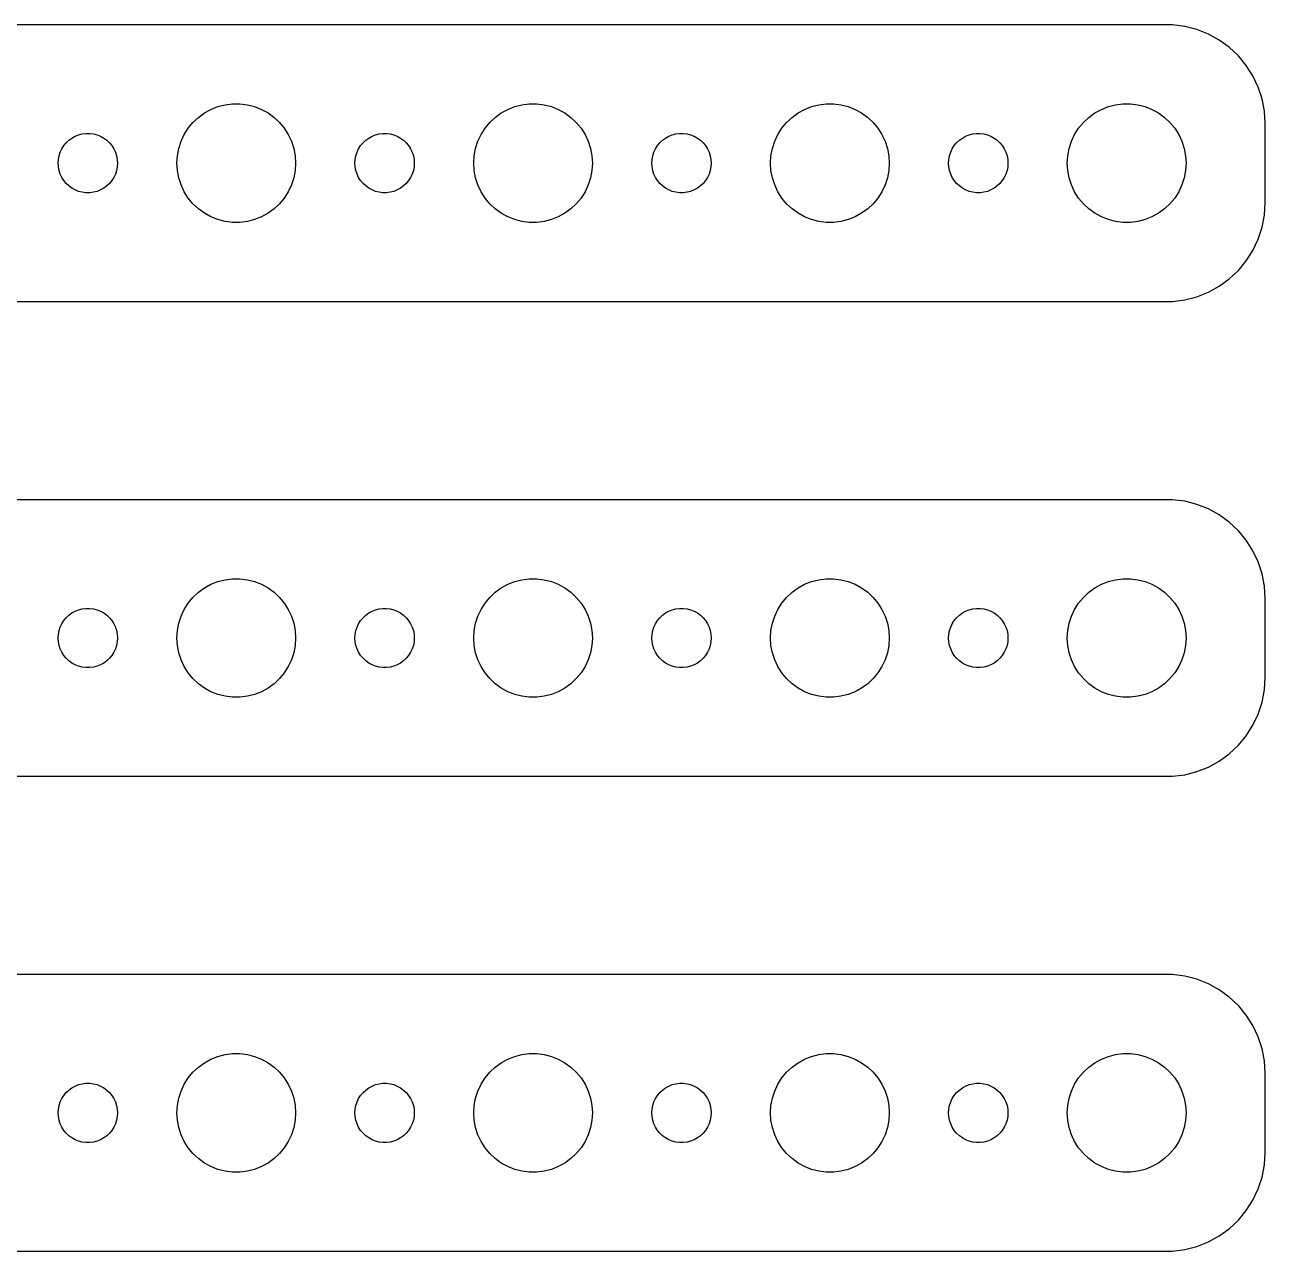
# Model space of a CAD drawing. Header units: metres. Extents: x -127 to 127, y 113 to 223.
# Drawn here: x 64.3 to 127, y 161 to 223 of the extents above; entities that cross this region are included whole.
import ezdxf

# ---------------------------------------------------------------- set-up
doc = ezdxf.new("R2010")
doc.units = ezdxf.units.M

msp = doc.modelspace()

# ---------------------------------------------------------------- linework, layer by layer
for p, q in [((122.314, 222.99), (-122.314, 222.99)), ((122.937, 222.911), (122.314, 222.99)), ((123.545, 222.755), (122.937, 222.911)), ((124.129, 222.524), (123.545, 222.755)), ((124.679, 222.222), (124.129, 222.524)), ((125.187, 221.853), (124.679, 222.222)), ((125.645, 221.423), (125.187, 221.853)), ((126.045, 220.939), (125.645, 221.423)), ((126.382, 220.409), (126.045, 220.939)), ((126.649, 219.841), (126.382, 220.409)), ((126.843, 219.243), (126.649, 219.841)), ((73.7227, 218.714), (74.073, 218.853)), ((74.073, 218.853), (74.4379, 218.947)), ((74.4379, 218.947), (74.8116, 218.994)), ((74.8116, 218.994), (75.1884, 218.994)), ((75.1884, 218.994), (75.5621, 218.947)), ((75.5621, 218.947), (75.927, 218.853)), ((75.927, 218.853), (76.2773, 218.714)), ((88.7227, 218.714), (89.073, 218.853)), ((89.073, 218.853), (89.4379, 218.947)), ((89.4379, 218.947), (89.8116, 218.994)), ((89.8116, 218.994), (90.1884, 218.994)), ((90.1884, 218.994), (90.5621, 218.947)), ((90.5621, 218.947), (90.927, 218.853)), ((90.927, 218.853), (91.2773, 218.714)), ((103.723, 218.714), (104.073, 218.853)), ((104.073, 218.853), (104.438, 218.947)), ((104.438, 218.947), (104.812, 218.994)), ((104.812, 218.994), (105.188, 218.994)), ((105.188, 218.994), (105.562, 218.947)), ((105.562, 218.947), (105.927, 218.853)), ((105.927, 218.853), (106.277, 218.714)), ((118.723, 218.714), (119.073, 218.853)), ((119.073, 218.853), (119.438, 218.947)), ((119.438, 218.947), (119.812, 218.994)), ((119.812, 218.994), (120.188, 218.994)), ((120.188, 218.994), (120.562, 218.947)), ((120.562, 218.947), (120.927, 218.853)), ((120.927, 218.853), (121.277, 218.714)), ((126.961, 218.627), (126.843, 219.243)), ((72.8131, 218.054), (73.0877, 218.312)), ((73.0877, 218.312), (73.3925, 218.533)), ((73.3925, 218.533), (73.7227, 218.714)), ((76.2773, 218.714), (76.6075, 218.533)), ((76.6075, 218.533), (76.9123, 218.312)), ((76.9123, 218.312), (77.1869, 218.054)), ((87.8131, 218.054), (88.0877, 218.312)), ((88.0877, 218.312), (88.3925, 218.533)), ((88.3925, 218.533), (88.7227, 218.714)), ((91.2773, 218.714), (91.6075, 218.533)), ((91.6075, 218.533), (91.9123, 218.312)), ((91.9123, 218.312), (92.1869, 218.054)), ((102.813, 218.054), (103.088, 218.312)), ((103.088, 218.312), (103.393, 218.533)), ((103.393, 218.533), (103.723, 218.714)), ((106.277, 218.714), (106.607, 218.533)), ((106.607, 218.533), (106.912, 218.312)), ((106.912, 218.312), (107.187, 218.054)), ((117.813, 218.054), (118.088, 218.312)), ((118.088, 218.312), (118.393, 218.533)), ((118.393, 218.533), (118.723, 218.714)), ((121.277, 218.714), (121.607, 218.533)), ((121.607, 218.533), (121.912, 218.312)), ((121.912, 218.312), (122.187, 218.054)), ((127, 218), (126.961, 218.627)), ((72.3711, 217.445), (72.573, 217.763)), ((72.573, 217.763), (72.8131, 218.054)), ((77.1869, 218.054), (77.427, 217.763)), ((77.427, 217.763), (77.6289, 217.445)), ((87.3711, 217.445), (87.573, 217.763)), ((87.573, 217.763), (87.8131, 218.054)), ((92.1869, 218.054), (92.427, 217.763)), ((92.427, 217.763), (92.6289, 217.445)), ((102.371, 217.445), (102.573, 217.763)), ((102.573, 217.763), (102.813, 218.054)), ((107.187, 218.054), (107.427, 217.763)), ((107.427, 217.763), (107.629, 217.445)), ((117.371, 217.445), (117.573, 217.763)), ((117.573, 217.763), (117.813, 218.054)), ((122.187, 218.054), (122.427, 217.763)), ((122.427, 217.763), (122.629, 217.445)), ((127, 214), (127, 218)), ((66.2865, 216.882), (66.4065, 217.027)), ((66.4065, 217.027), (66.5439, 217.156)), ((66.5439, 217.156), (66.6963, 217.266)), ((66.6963, 217.266), (66.8613, 217.357)), ((66.8613, 217.357), (67.0365, 217.427)), ((67.0365, 217.427), (67.2189, 217.473)), ((67.2189, 217.473), (67.4058, 217.497)), ((67.4058, 217.497), (67.5942, 217.497)), ((67.5942, 217.497), (67.7811, 217.473)), ((67.7811, 217.473), (67.9635, 217.427)), ((67.9635, 217.427), (68.1387, 217.357)), ((68.1387, 217.357), (68.3037, 217.266)), ((68.3037, 217.266), (68.4561, 217.156)), ((68.4561, 217.156), (68.5934, 217.027)), ((68.5934, 217.027), (68.7135, 216.882)), ((72.0943, 216.746), (72.2107, 217.104)), ((72.2107, 217.104), (72.3711, 217.445)), ((77.6289, 217.445), (77.7893, 217.104)), ((77.7893, 217.104), (77.9057, 216.746)), ((81.2865, 216.882), (81.4065, 217.027)), ((81.4065, 217.027), (81.5439, 217.156)), ((81.5439, 217.156), (81.6963, 217.266)), ((81.6963, 217.266), (81.8613, 217.357)), ((81.8613, 217.357), (82.0365, 217.427)), ((82.0365, 217.427), (82.2189, 217.473)), ((82.2189, 217.473), (82.4058, 217.497)), ((82.4058, 217.497), (82.5942, 217.497)), ((82.5942, 217.497), (82.7811, 217.473)), ((82.7811, 217.473), (82.9635, 217.427)), ((82.9635, 217.427), (83.1387, 217.357)), ((83.1387, 217.357), (83.3037, 217.266)), ((83.3037, 217.266), (83.4561, 217.156)), ((83.4561, 217.156), (83.5934, 217.027)), ((83.5934, 217.027), (83.7135, 216.882)), ((87.0943, 216.746), (87.2107, 217.104)), ((87.2107, 217.104), (87.3711, 217.445)), ((92.6289, 217.445), (92.7893, 217.104)), ((92.7893, 217.104), (92.9057, 216.746)), ((96.2865, 216.882), (96.4065, 217.027)), ((96.4065, 217.027), (96.5439, 217.156)), ((96.5439, 217.156), (96.6963, 217.266)), ((96.6963, 217.266), (96.8613, 217.357)), ((96.8613, 217.357), (97.0365, 217.427)), ((97.0365, 217.427), (97.2189, 217.473)), ((97.2189, 217.473), (97.4058, 217.497)), ((97.4058, 217.497), (97.5942, 217.497)), ((97.5942, 217.497), (97.7811, 217.473)), ((97.7811, 217.473), (97.9635, 217.427)), ((97.9635, 217.427), (98.1387, 217.357)), ((98.1387, 217.357), (98.3037, 217.266)), ((98.3037, 217.266), (98.4561, 217.156)), ((98.4561, 217.156), (98.5934, 217.027)), ((98.5934, 217.027), (98.7135, 216.882)), ((102.094, 216.746), (102.211, 217.104)), ((102.211, 217.104), (102.371, 217.445)), ((107.629, 217.445), (107.789, 217.104)), ((107.789, 217.104), (107.906, 216.746)), ((111.286, 216.882), (111.407, 217.027)), ((111.407, 217.027), (111.544, 217.156)), ((111.544, 217.156), (111.696, 217.266)), ((111.696, 217.266), (111.861, 217.357)), ((111.861, 217.357), (112.036, 217.427)), ((112.036, 217.427), (112.219, 217.473)), ((112.219, 217.473), (112.406, 217.497)), ((112.406, 217.497), (112.594, 217.497)), ((112.594, 217.497), (112.781, 217.473)), ((112.781, 217.473), (112.964, 217.427)), ((112.964, 217.427), (113.139, 217.357)), ((113.139, 217.357), (113.304, 217.266)), ((113.304, 217.266), (113.456, 217.156)), ((113.456, 217.156), (113.593, 217.027)), ((113.593, 217.027), (113.714, 216.882)), ((117.094, 216.746), (117.211, 217.104)), ((117.211, 217.104), (117.371, 217.445)), ((122.629, 217.445), (122.789, 217.104)), ((122.789, 217.104), (122.906, 216.746)), ((66.0118, 216.188), (66.0471, 216.373)), ((66.0471, 216.373), (66.1053, 216.552)), ((66.1053, 216.552), (66.1855, 216.723)), ((66.1855, 216.723), (66.2865, 216.882)), ((68.7135, 216.882), (68.8145, 216.723)), ((68.8145, 216.723), (68.8947, 216.552)), ((68.8947, 216.552), (68.9529, 216.373)), ((68.9529, 216.373), (68.9882, 216.188)), ((72, 216), (72.0237, 216.376)), ((72.0237, 216.376), (72.0943, 216.746)), ((77.9057, 216.746), (77.9763, 216.376)), ((77.9763, 216.376), (78, 216)), ((81.0118, 216.188), (81.0471, 216.373)), ((81.0471, 216.373), (81.1053, 216.552)), ((81.1053, 216.552), (81.1855, 216.723)), ((81.1855, 216.723), (81.2865, 216.882)), ((83.7135, 216.882), (83.8145, 216.723)), ((83.8145, 216.723), (83.8947, 216.552)), ((83.8947, 216.552), (83.9529, 216.373)), ((83.9529, 216.373), (83.9882, 216.188)), ((87, 216), (87.0237, 216.376)), ((87.0237, 216.376), (87.0943, 216.746)), ((92.9057, 216.746), (92.9763, 216.376)), ((92.9763, 216.376), (93, 216)), ((96.0118, 216.188), (96.0471, 216.373)), ((96.0471, 216.373), (96.1053, 216.552)), ((96.1053, 216.552), (96.1855, 216.723)), ((96.1855, 216.723), (96.2865, 216.882)), ((98.7135, 216.882), (98.8145, 216.723)), ((98.8145, 216.723), (98.8947, 216.552)), ((98.8947, 216.552), (98.9529, 216.373)), ((98.9529, 216.373), (98.9882, 216.188)), ((102, 216), (102.024, 216.376)), ((102.024, 216.376), (102.094, 216.746)), ((107.906, 216.746), (107.976, 216.376)), ((107.976, 216.376), (108, 216)), ((111.012, 216.188), (111.047, 216.373)), ((111.047, 216.373), (111.105, 216.552)), ((111.105, 216.552), (111.186, 216.723)), ((111.186, 216.723), (111.286, 216.882)), ((113.714, 216.882), (113.814, 216.723)), ((113.814, 216.723), (113.895, 216.552)), ((113.895, 216.552), (113.953, 216.373)), ((113.953, 216.373), (113.988, 216.188)), ((117, 216), (117.024, 216.376)), ((117.024, 216.376), (117.094, 216.746)), ((122.906, 216.746), (122.976, 216.376)), ((122.976, 216.376), (123, 216)), ((66, 216), (66.0118, 216.188)), ((66.0118, 215.812), (66, 216)), ((66.0471, 215.627), (66.0118, 215.812)), ((68.9882, 215.812), (68.9529, 215.627)), ((68.9882, 216.188), (69, 216)), ((69, 216), (68.9882, 215.812)), ((72.0237, 215.624), (72, 216)), ((78, 216), (77.9763, 215.624)), ((81, 216), (81.0118, 216.188)), ((81.0118, 215.812), (81, 216)), ((81.0471, 215.627), (81.0118, 215.812)), ((83.9882, 215.812), (83.9529, 215.627)), ((83.9882, 216.188), (84, 216)), ((84, 216), (83.9882, 215.812)), ((87.0237, 215.624), (87, 216)), ((93, 216), (92.9763, 215.624)), ((96, 216), (96.0118, 216.188)), ((96.0118, 215.812), (96, 216)), ((96.0471, 215.627), (96.0118, 215.812)), ((98.9882, 215.812), (98.9529, 215.627)), ((98.9882, 216.188), (99, 216)), ((99, 216), (98.9882, 215.812)), ((102.024, 215.624), (102, 216)), ((108, 216), (107.976, 215.624)), ((111, 216), (111.012, 216.188)), ((111.012, 215.812), (111, 216)), ((111.047, 215.627), (111.012, 215.812)), ((113.988, 215.812), (113.953, 215.627)), ((113.988, 216.188), (114, 216)), ((114, 216), (113.988, 215.812)), ((117.024, 215.624), (117, 216)), ((123, 216), (122.976, 215.624)), ((66.1053, 215.448), (66.0471, 215.627)), ((66.1855, 215.277), (66.1053, 215.448)), ((66.2865, 215.118), (66.1855, 215.277)), ((66.4065, 214.973), (66.2865, 215.118)), ((68.7135, 215.118), (68.5934, 214.973)), ((68.8145, 215.277), (68.7135, 215.118)), ((68.8947, 215.448), (68.8145, 215.277)), ((68.9529, 215.627), (68.8947, 215.448)), ((72.0943, 215.254), (72.0237, 215.624)), ((72.2107, 214.896), (72.0943, 215.254)), ((77.9057, 215.254), (77.7893, 214.896)), ((77.9763, 215.624), (77.9057, 215.254)), ((81.1053, 215.448), (81.0471, 215.627)), ((81.1855, 215.277), (81.1053, 215.448)), ((81.2865, 215.118), (81.1855, 215.277)), ((81.4065, 214.973), (81.2865, 215.118)), ((83.7135, 215.118), (83.5934, 214.973)), ((83.8145, 215.277), (83.7135, 215.118)), ((83.8947, 215.448), (83.8145, 215.277)), ((83.9529, 215.627), (83.8947, 215.448)), ((87.0943, 215.254), (87.0237, 215.624)), ((87.2107, 214.896), (87.0943, 215.254)), ((92.9057, 215.254), (92.7893, 214.896)), ((92.9763, 215.624), (92.9057, 215.254)), ((96.1053, 215.448), (96.0471, 215.627)), ((96.1855, 215.277), (96.1053, 215.448)), ((96.2865, 215.118), (96.1855, 215.277)), ((96.4065, 214.973), (96.2865, 215.118)), ((98.7135, 215.118), (98.5934, 214.973)), ((98.8145, 215.277), (98.7135, 215.118)), ((98.8947, 215.448), (98.8145, 215.277)), ((98.9529, 215.627), (98.8947, 215.448)), ((102.094, 215.254), (102.024, 215.624)), ((102.211, 214.896), (102.094, 215.254)), ((107.906, 215.254), (107.789, 214.896)), ((107.976, 215.624), (107.906, 215.254)), ((111.105, 215.448), (111.047, 215.627)), ((111.186, 215.277), (111.105, 215.448)), ((111.286, 215.118), (111.186, 215.277)), ((111.407, 214.973), (111.286, 215.118)), ((113.714, 215.118), (113.593, 214.973)), ((113.814, 215.277), (113.714, 215.118)), ((113.895, 215.448), (113.814, 215.277)), ((113.953, 215.627), (113.895, 215.448)), ((117.094, 215.254), (117.024, 215.624)), ((117.211, 214.896), (117.094, 215.254)), ((122.906, 215.254), (122.789, 214.896)), ((122.976, 215.624), (122.906, 215.254)), ((66.5439, 214.844), (66.4065, 214.973)), ((66.6963, 214.734), (66.5439, 214.844)), ((66.8613, 214.643), (66.6963, 214.734)), ((67.0365, 214.573), (66.8613, 214.643)), ((67.2189, 214.527), (67.0365, 214.573)), ((67.4058, 214.503), (67.2189, 214.527)), ((67.5942, 214.503), (67.4058, 214.503)), ((67.7811, 214.527), (67.5942, 214.503)), ((67.9635, 214.573), (67.7811, 214.527)), ((68.1387, 214.643), (67.9635, 214.573)), ((68.3037, 214.734), (68.1387, 214.643)), ((68.4561, 214.844), (68.3037, 214.734)), ((68.5934, 214.973), (68.4561, 214.844)), ((72.3711, 214.555), (72.2107, 214.896)), ((72.573, 214.237), (72.3711, 214.555)), ((77.6289, 214.555), (77.427, 214.237)), ((77.7893, 214.896), (77.6289, 214.555)), ((81.5439, 214.844), (81.4065, 214.973)), ((81.6963, 214.734), (81.5439, 214.844)), ((81.8613, 214.643), (81.6963, 214.734)), ((82.0365, 214.573), (81.8613, 214.643)), ((82.2189, 214.527), (82.0365, 214.573)), ((82.4058, 214.503), (82.2189, 214.527)), ((82.5942, 214.503), (82.4058, 214.503)), ((82.7811, 214.527), (82.5942, 214.503)), ((82.9635, 214.573), (82.7811, 214.527)), ((83.1387, 214.643), (82.9635, 214.573)), ((83.3037, 214.734), (83.1387, 214.643)), ((83.4561, 214.844), (83.3037, 214.734)), ((83.5934, 214.973), (83.4561, 214.844)), ((87.3711, 214.555), (87.2107, 214.896)), ((87.573, 214.237), (87.3711, 214.555)), ((92.6289, 214.555), (92.427, 214.237)), ((92.7893, 214.896), (92.6289, 214.555)), ((96.5439, 214.844), (96.4065, 214.973)), ((96.6963, 214.734), (96.5439, 214.844)), ((96.8613, 214.643), (96.6963, 214.734)), ((97.0365, 214.573), (96.8613, 214.643)), ((97.2189, 214.527), (97.0365, 214.573)), ((97.4058, 214.503), (97.2189, 214.527)), ((97.5942, 214.503), (97.4058, 214.503)), ((97.7811, 214.527), (97.5942, 214.503)), ((97.9635, 214.573), (97.7811, 214.527)), ((98.1387, 214.643), (97.9635, 214.573)), ((98.3037, 214.734), (98.1387, 214.643)), ((98.4561, 214.844), (98.3037, 214.734)), ((98.5934, 214.973), (98.4561, 214.844)), ((102.371, 214.555), (102.211, 214.896)), ((102.573, 214.237), (102.371, 214.555)), ((107.629, 214.555), (107.427, 214.237)), ((107.789, 214.896), (107.629, 214.555)), ((111.544, 214.844), (111.407, 214.973)), ((111.696, 214.734), (111.544, 214.844)), ((111.861, 214.643), (111.696, 214.734)), ((112.036, 214.573), (111.861, 214.643)), ((112.219, 214.527), (112.036, 214.573)), ((112.406, 214.503), (112.219, 214.527)), ((112.594, 214.503), (112.406, 214.503)), ((112.781, 214.527), (112.594, 214.503)), ((112.964, 214.573), (112.781, 214.527)), ((113.139, 214.643), (112.964, 214.573)), ((113.304, 214.734), (113.139, 214.643)), ((113.456, 214.844), (113.304, 214.734)), ((113.593, 214.973), (113.456, 214.844)), ((117.371, 214.555), (117.211, 214.896)), ((117.573, 214.237), (117.371, 214.555)), ((122.629, 214.555), (122.427, 214.237)), ((122.789, 214.896), (122.629, 214.555)), ((72.8131, 213.946), (72.573, 214.237)), ((73.0877, 213.688), (72.8131, 213.946)), ((77.1869, 213.946), (76.9123, 213.688)), ((77.427, 214.237), (77.1869, 213.946)), ((87.8131, 213.946), (87.573, 214.237)), ((88.0877, 213.688), (87.8131, 213.946)), ((92.1869, 213.946), (91.9123, 213.688)), ((92.427, 214.237), (92.1869, 213.946)), ((102.813, 213.946), (102.573, 214.237)), ((103.088, 213.688), (102.813, 213.946)), ((107.187, 213.946), (106.912, 213.688)), ((107.427, 214.237), (107.187, 213.946)), ((117.813, 213.946), (117.573, 214.237)), ((118.088, 213.688), (117.813, 213.946)), ((122.187, 213.946), (121.912, 213.688)), ((122.427, 214.237), (122.187, 213.946)), ((126.961, 213.373), (127, 214)), ((73.3925, 213.467), (73.0877, 213.688)), ((73.7227, 213.286), (73.3925, 213.467)), ((74.073, 213.147), (73.7227, 213.286)), ((74.4379, 213.053), (74.073, 213.147)), ((75.927, 213.147), (75.5621, 213.053)), ((76.2773, 213.286), (75.927, 213.147)), ((76.6075, 213.467), (76.2773, 213.286)), ((76.9123, 213.688), (76.6075, 213.467)), ((88.3925, 213.467), (88.0877, 213.688)), ((88.7227, 213.286), (88.3925, 213.467)), ((89.073, 213.147), (88.7227, 213.286)), ((89.4379, 213.053), (89.073, 213.147)), ((90.927, 213.147), (90.5621, 213.053)), ((91.2773, 213.286), (90.927, 213.147)), ((91.6075, 213.467), (91.2773, 213.286)), ((91.9123, 213.688), (91.6075, 213.467)), ((103.393, 213.467), (103.088, 213.688)), ((103.723, 213.286), (103.393, 213.467)), ((104.073, 213.147), (103.723, 213.286)), ((104.438, 213.053), (104.073, 213.147)), ((105.927, 213.147), (105.562, 213.053)), ((106.277, 213.286), (105.927, 213.147)), ((106.607, 213.467), (106.277, 213.286)), ((106.912, 213.688), (106.607, 213.467)), ((118.393, 213.467), (118.088, 213.688)), ((118.723, 213.286), (118.393, 213.467)), ((119.073, 213.147), (118.723, 213.286)), ((119.438, 213.053), (119.073, 213.147)), ((120.927, 213.147), (120.562, 213.053)), ((121.277, 213.286), (120.927, 213.147)), ((121.607, 213.467), (121.277, 213.286)), ((121.912, 213.688), (121.607, 213.467)), ((126.843, 212.757), (126.961, 213.373)), ((74.8116, 213.006), (74.4379, 213.053)), ((75.1884, 213.006), (74.8116, 213.006)), ((75.5621, 213.053), (75.1884, 213.006)), ((89.8116, 213.006), (89.4379, 213.053)), ((90.1884, 213.006), (89.8116, 213.006)), ((90.5621, 213.053), (90.1884, 213.006)), ((104.812, 213.006), (104.438, 213.053)), ((105.188, 213.006), (104.812, 213.006)), ((105.562, 213.053), (105.188, 213.006)), ((119.812, 213.006), (119.438, 213.053)), ((120.188, 213.006), (119.812, 213.006)), ((120.562, 213.053), (120.188, 213.006)), ((126.649, 212.159), (126.843, 212.757)), ((126.382, 211.591), (126.649, 212.159)), ((126.045, 211.061), (126.382, 211.591)), ((125.645, 210.577), (126.045, 211.061)), ((124.679, 209.778), (125.187, 210.147)), ((125.187, 210.147), (125.645, 210.577)), ((123.545, 209.245), (124.129, 209.476)), ((124.129, 209.476), (124.679, 209.778)), ((-122.314, 209.01), (122.314, 209.01)), ((122.314, 209.01), (122.937, 209.089)), ((122.937, 209.089), (123.545, 209.245)), ((122.314, 198.99), (-122.314, 198.99)), ((122.937, 198.911), (122.314, 198.99)), ((123.545, 198.755), (122.937, 198.911)), ((124.129, 198.524), (123.545, 198.755)), ((124.679, 198.222), (124.129, 198.524)), ((125.187, 197.853), (124.679, 198.222)), ((125.645, 197.423), (125.187, 197.853)), ((126.045, 196.939), (125.645, 197.423)), ((126.382, 196.409), (126.045, 196.939)), ((126.649, 195.841), (126.382, 196.409)), ((126.843, 195.243), (126.649, 195.841)), ((74.4379, 194.947), (74.8116, 194.994)), ((74.8116, 194.994), (75.1884, 194.994)), ((75.1884, 194.994), (75.5621, 194.947)), ((89.4379, 194.947), (89.8116, 194.994)), ((89.8116, 194.994), (90.1884, 194.994)), ((90.1884, 194.994), (90.5621, 194.947)), ((104.438, 194.947), (104.812, 194.994)), ((104.812, 194.994), (105.188, 194.994)), ((105.188, 194.994), (105.562, 194.947)), ((119.438, 194.947), (119.812, 194.994)), ((119.812, 194.994), (120.188, 194.994)), ((120.188, 194.994), (120.562, 194.947)), ((126.961, 194.627), (126.843, 195.243)), ((73.0877, 194.312), (73.3925, 194.533)), ((73.3925, 194.533), (73.7227, 194.714)), ((73.7227, 194.714), (74.073, 194.853)), ((74.073, 194.853), (74.4379, 194.947)), ((75.5621, 194.947), (75.927, 194.853)), ((75.927, 194.853), (76.2773, 194.714)), ((76.2773, 194.714), (76.6075, 194.533)), ((76.6075, 194.533), (76.9123, 194.312)), ((88.0877, 194.312), (88.3925, 194.533)), ((88.3925, 194.533), (88.7227, 194.714)), ((88.7227, 194.714), (89.073, 194.853)), ((89.073, 194.853), (89.4379, 194.947)), ((90.5621, 194.947), (90.927, 194.853)), ((90.927, 194.853), (91.2773, 194.714)), ((91.2773, 194.714), (91.6075, 194.533)), ((91.6075, 194.533), (91.9123, 194.312)), ((103.088, 194.312), (103.393, 194.533)), ((103.393, 194.533), (103.723, 194.714)), ((103.723, 194.714), (104.073, 194.853)), ((104.073, 194.853), (104.438, 194.947)), ((105.562, 194.947), (105.927, 194.853)), ((105.927, 194.853), (106.277, 194.714)), ((106.277, 194.714), (106.607, 194.533)), ((106.607, 194.533), (106.912, 194.312)), ((118.088, 194.312), (118.393, 194.533)), ((118.393, 194.533), (118.723, 194.714)), ((118.723, 194.714), (119.073, 194.853)), ((119.073, 194.853), (119.438, 194.947)), ((120.562, 194.947), (120.927, 194.853)), ((120.927, 194.853), (121.277, 194.714)), ((121.277, 194.714), (121.607, 194.533)), ((121.607, 194.533), (121.912, 194.312)), ((127, 194), (126.961, 194.627)), ((72.3711, 193.445), (72.573, 193.763)), ((72.573, 193.763), (72.8131, 194.054)), ((72.8131, 194.054), (73.0877, 194.312)), ((76.9123, 194.312), (77.1869, 194.054)), ((77.1869, 194.054), (77.427, 193.763)), ((77.427, 193.763), (77.6289, 193.445)), ((87.3711, 193.445), (87.573, 193.763)), ((87.573, 193.763), (87.8131, 194.054)), ((87.8131, 194.054), (88.0877, 194.312)), ((91.9123, 194.312), (92.1869, 194.054)), ((92.1869, 194.054), (92.427, 193.763)), ((92.427, 193.763), (92.6289, 193.445)), ((102.371, 193.445), (102.573, 193.763)), ((102.573, 193.763), (102.813, 194.054)), ((102.813, 194.054), (103.088, 194.312)), ((106.912, 194.312), (107.187, 194.054)), ((107.187, 194.054), (107.427, 193.763)), ((107.427, 193.763), (107.629, 193.445)), ((117.371, 193.445), (117.573, 193.763)), ((117.573, 193.763), (117.813, 194.054)), ((117.813, 194.054), (118.088, 194.312)), ((121.912, 194.312), (122.187, 194.054)), ((122.187, 194.054), (122.427, 193.763)), ((122.427, 193.763), (122.629, 193.445)), ((127, 190), (127, 194)), ((66.4065, 193.027), (66.5439, 193.156)), ((66.5439, 193.156), (66.6963, 193.266)), ((66.6963, 193.266), (66.8613, 193.357)), ((66.8613, 193.357), (67.0365, 193.427)), ((67.0365, 193.427), (67.2189, 193.473)), ((67.2189, 193.473), (67.4058, 193.497)), ((67.4058, 193.497), (67.5942, 193.497)), ((67.5942, 193.497), (67.7811, 193.473)), ((67.7811, 193.473), (67.9635, 193.427)), ((67.9635, 193.427), (68.1387, 193.357)), ((68.1387, 193.357), (68.3037, 193.266)), ((68.3037, 193.266), (68.4561, 193.156)), ((68.4561, 193.156), (68.5934, 193.027)), ((72.0943, 192.746), (72.2107, 193.104)), ((72.2107, 193.104), (72.3711, 193.445)), ((77.6289, 193.445), (77.7893, 193.104)), ((77.7893, 193.104), (77.9057, 192.746)), ((81.4065, 193.027), (81.5439, 193.156)), ((81.5439, 193.156), (81.6963, 193.266)), ((81.6963, 193.266), (81.8613, 193.357)), ((81.8613, 193.357), (82.0365, 193.427)), ((82.0365, 193.427), (82.2189, 193.473)), ((82.2189, 193.473), (82.4058, 193.497)), ((82.4058, 193.497), (82.5942, 193.497)), ((82.5942, 193.497), (82.7811, 193.473)), ((82.7811, 193.473), (82.9635, 193.427)), ((82.9635, 193.427), (83.1387, 193.357)), ((83.1387, 193.357), (83.3037, 193.266)), ((83.3037, 193.266), (83.4561, 193.156)), ((83.4561, 193.156), (83.5934, 193.027)), ((87.0943, 192.746), (87.2107, 193.104)), ((87.2107, 193.104), (87.3711, 193.445)), ((92.6289, 193.445), (92.7893, 193.104)), ((92.7893, 193.104), (92.9057, 192.746)), ((96.4065, 193.027), (96.5439, 193.156)), ((96.5439, 193.156), (96.6963, 193.266)), ((96.6963, 193.266), (96.8613, 193.357)), ((96.8613, 193.357), (97.0365, 193.427)), ((97.0365, 193.427), (97.2189, 193.473)), ((97.2189, 193.473), (97.4058, 193.497)), ((97.4058, 193.497), (97.5942, 193.497)), ((97.5942, 193.497), (97.7811, 193.473)), ((97.7811, 193.473), (97.9635, 193.427)), ((97.9635, 193.427), (98.1387, 193.357)), ((98.1387, 193.357), (98.3037, 193.266)), ((98.3037, 193.266), (98.4561, 193.156)), ((98.4561, 193.156), (98.5934, 193.027)), ((102.094, 192.746), (102.211, 193.104)), ((102.211, 193.104), (102.371, 193.445)), ((107.629, 193.445), (107.789, 193.104)), ((107.789, 193.104), (107.906, 192.746)), ((111.407, 193.027), (111.544, 193.156)), ((111.544, 193.156), (111.696, 193.266)), ((111.696, 193.266), (111.861, 193.357)), ((111.861, 193.357), (112.036, 193.427)), ((112.036, 193.427), (112.219, 193.473)), ((112.219, 193.473), (112.406, 193.497)), ((112.406, 193.497), (112.594, 193.497)), ((112.594, 193.497), (112.781, 193.473)), ((112.781, 193.473), (112.964, 193.427)), ((112.964, 193.427), (113.139, 193.357)), ((113.139, 193.357), (113.304, 193.266)), ((113.304, 193.266), (113.456, 193.156)), ((113.456, 193.156), (113.593, 193.027)), ((117.094, 192.746), (117.211, 193.104)), ((117.211, 193.104), (117.371, 193.445)), ((122.629, 193.445), (122.789, 193.104)), ((122.789, 193.104), (122.906, 192.746)), ((66.0471, 192.373), (66.1053, 192.552)), ((66.1053, 192.552), (66.1855, 192.723)), ((66.1855, 192.723), (66.2865, 192.882)), ((66.2865, 192.882), (66.4065, 193.027)), ((68.5934, 193.027), (68.7135, 192.882)), ((68.7135, 192.882), (68.8145, 192.723)), ((68.8145, 192.723), (68.8947, 192.552)), ((68.8947, 192.552), (68.9529, 192.373)), ((72.0237, 192.376), (72.0943, 192.746)), ((77.9057, 192.746), (77.9763, 192.376)), ((81.0471, 192.373), (81.1053, 192.552)), ((81.1053, 192.552), (81.1855, 192.723)), ((81.1855, 192.723), (81.2865, 192.882)), ((81.2865, 192.882), (81.4065, 193.027)), ((83.5934, 193.027), (83.7135, 192.882)), ((83.7135, 192.882), (83.8145, 192.723)), ((83.8145, 192.723), (83.8947, 192.552)), ((83.8947, 192.552), (83.9529, 192.373)), ((87.0237, 192.376), (87.0943, 192.746)), ((92.9057, 192.746), (92.9763, 192.376)), ((96.0471, 192.373), (96.1053, 192.552)), ((96.1053, 192.552), (96.1855, 192.723)), ((96.1855, 192.723), (96.2865, 192.882)), ((96.2865, 192.882), (96.4065, 193.027)), ((98.5934, 193.027), (98.7135, 192.882)), ((98.7135, 192.882), (98.8145, 192.723)), ((98.8145, 192.723), (98.8947, 192.552)), ((98.8947, 192.552), (98.9529, 192.373)), ((102.024, 192.376), (102.094, 192.746)), ((107.906, 192.746), (107.976, 192.376)), ((111.047, 192.373), (111.105, 192.552)), ((111.105, 192.552), (111.186, 192.723)), ((111.186, 192.723), (111.286, 192.882)), ((111.286, 192.882), (111.407, 193.027)), ((113.593, 193.027), (113.714, 192.882)), ((113.714, 192.882), (113.814, 192.723)), ((113.814, 192.723), (113.895, 192.552)), ((113.895, 192.552), (113.953, 192.373)), ((117.024, 192.376), (117.094, 192.746)), ((122.906, 192.746), (122.976, 192.376)), ((66, 192), (66.0118, 192.188)), ((66.0118, 191.812), (66, 192)), ((66.0118, 192.188), (66.0471, 192.373)), ((68.9529, 192.373), (68.9882, 192.188)), ((68.9882, 192.188), (69, 192)), ((69, 192), (68.9882, 191.812)), ((72, 192), (72.0237, 192.376)), ((72.0237, 191.624), (72, 192)), ((77.9763, 192.376), (78, 192)), ((78, 192), (77.9763, 191.624)), ((81, 192), (81.0118, 192.188)), ((81.0118, 191.812), (81, 192)), ((81.0118, 192.188), (81.0471, 192.373)), ((83.9529, 192.373), (83.9882, 192.188)), ((83.9882, 192.188), (84, 192)), ((84, 192), (83.9882, 191.812)), ((87, 192), (87.0237, 192.376)), ((87.0237, 191.624), (87, 192)), ((92.9763, 192.376), (93, 192)), ((93, 192), (92.9763, 191.624)), ((96, 192), (96.0118, 192.188)), ((96.0118, 191.812), (96, 192)), ((96.0118, 192.188), (96.0471, 192.373)), ((98.9529, 192.373), (98.9882, 192.188)), ((98.9882, 192.188), (99, 192)), ((99, 192), (98.9882, 191.812)), ((102, 192), (102.024, 192.376)), ((102.024, 191.624), (102, 192)), ((107.976, 192.376), (108, 192)), ((108, 192), (107.976, 191.624)), ((111, 192), (111.012, 192.188)), ((111.012, 191.812), (111, 192)), ((111.012, 192.188), (111.047, 192.373)), ((113.953, 192.373), (113.988, 192.188)), ((113.988, 192.188), (114, 192)), ((114, 192), (113.988, 191.812)), ((117, 192), (117.024, 192.376)), ((117.024, 191.624), (117, 192)), ((122.976, 192.376), (123, 192)), ((123, 192), (122.976, 191.624)), ((66.0471, 191.627), (66.0118, 191.812)), ((66.1053, 191.448), (66.0471, 191.627)), ((66.1855, 191.277), (66.1053, 191.448)), ((66.2865, 191.118), (66.1855, 191.277)), ((68.8145, 191.277), (68.7135, 191.118)), ((68.8947, 191.448), (68.8145, 191.277)), ((68.9529, 191.627), (68.8947, 191.448)), ((68.9882, 191.812), (68.9529, 191.627)), ((72.0943, 191.254), (72.0237, 191.624)), ((72.2107, 190.896), (72.0943, 191.254)), ((77.9057, 191.254), (77.7893, 190.896)), ((77.9763, 191.624), (77.9057, 191.254)), ((81.0471, 191.627), (81.0118, 191.812)), ((81.1053, 191.448), (81.0471, 191.627)), ((81.1855, 191.277), (81.1053, 191.448)), ((81.2865, 191.118), (81.1855, 191.277)), ((83.8145, 191.277), (83.7135, 191.118)), ((83.8947, 191.448), (83.8145, 191.277)), ((83.9529, 191.627), (83.8947, 191.448)), ((83.9882, 191.812), (83.9529, 191.627)), ((87.0943, 191.254), (87.0237, 191.624)), ((87.2107, 190.896), (87.0943, 191.254)), ((92.9057, 191.254), (92.7893, 190.896)), ((92.9763, 191.624), (92.9057, 191.254)), ((96.0471, 191.627), (96.0118, 191.812)), ((96.1053, 191.448), (96.0471, 191.627)), ((96.1855, 191.277), (96.1053, 191.448)), ((96.2865, 191.118), (96.1855, 191.277)), ((98.8145, 191.277), (98.7135, 191.118)), ((98.8947, 191.448), (98.8145, 191.277)), ((98.9529, 191.627), (98.8947, 191.448)), ((98.9882, 191.812), (98.9529, 191.627)), ((102.094, 191.254), (102.024, 191.624)), ((102.211, 190.896), (102.094, 191.254)), ((107.906, 191.254), (107.789, 190.896)), ((107.976, 191.624), (107.906, 191.254)), ((111.047, 191.627), (111.012, 191.812)), ((111.105, 191.448), (111.047, 191.627)), ((111.186, 191.277), (111.105, 191.448)), ((111.286, 191.118), (111.186, 191.277)), ((113.814, 191.277), (113.714, 191.118)), ((113.895, 191.448), (113.814, 191.277)), ((113.953, 191.627), (113.895, 191.448)), ((113.988, 191.812), (113.953, 191.627)), ((117.094, 191.254), (117.024, 191.624)), ((117.211, 190.896), (117.094, 191.254)), ((122.906, 191.254), (122.789, 190.896)), ((122.976, 191.624), (122.906, 191.254)), ((66.4065, 190.973), (66.2865, 191.118)), ((66.5439, 190.844), (66.4065, 190.973)), ((66.6963, 190.734), (66.5439, 190.844)), ((66.8613, 190.643), (66.6963, 190.734)), ((67.0365, 190.573), (66.8613, 190.643)), ((67.2189, 190.527), (67.0365, 190.573)), ((67.9635, 190.573), (67.7811, 190.527)), ((68.1387, 190.643), (67.9635, 190.573)), ((68.3037, 190.734), (68.1387, 190.643)), ((68.4561, 190.844), (68.3037, 190.734)), ((68.5934, 190.973), (68.4561, 190.844)), ((68.7135, 191.118), (68.5934, 190.973)), ((72.3711, 190.555), (72.2107, 190.896)), ((77.7893, 190.896), (77.6289, 190.555)), ((81.4065, 190.973), (81.2865, 191.118)), ((81.5439, 190.844), (81.4065, 190.973)), ((81.6963, 190.734), (81.5439, 190.844)), ((81.8613, 190.643), (81.6963, 190.734)), ((82.0365, 190.573), (81.8613, 190.643)), ((82.2189, 190.527), (82.0365, 190.573)), ((82.9635, 190.573), (82.7811, 190.527)), ((83.1387, 190.643), (82.9635, 190.573)), ((83.3037, 190.734), (83.1387, 190.643)), ((83.4561, 190.844), (83.3037, 190.734)), ((83.5934, 190.973), (83.4561, 190.844)), ((83.7135, 191.118), (83.5934, 190.973)), ((87.3711, 190.555), (87.2107, 190.896)), ((92.7893, 190.896), (92.6289, 190.555)), ((96.4065, 190.973), (96.2865, 191.118)), ((96.5439, 190.844), (96.4065, 190.973)), ((96.6963, 190.734), (96.5439, 190.844)), ((96.8613, 190.643), (96.6963, 190.734)), ((97.0365, 190.573), (96.8613, 190.643)), ((97.2189, 190.527), (97.0365, 190.573)), ((97.9635, 190.573), (97.7811, 190.527)), ((98.1387, 190.643), (97.9635, 190.573)), ((98.3037, 190.734), (98.1387, 190.643)), ((98.4561, 190.844), (98.3037, 190.734)), ((98.5934, 190.973), (98.4561, 190.844)), ((98.7135, 191.118), (98.5934, 190.973)), ((102.371, 190.555), (102.211, 190.896)), ((107.789, 190.896), (107.629, 190.555)), ((111.407, 190.973), (111.286, 191.118)), ((111.544, 190.844), (111.407, 190.973)), ((111.696, 190.734), (111.544, 190.844)), ((111.861, 190.643), (111.696, 190.734)), ((112.036, 190.573), (111.861, 190.643)), ((112.219, 190.527), (112.036, 190.573)), ((112.964, 190.573), (112.781, 190.527)), ((113.139, 190.643), (112.964, 190.573)), ((113.304, 190.734), (113.139, 190.643)), ((113.456, 190.844), (113.304, 190.734)), ((113.593, 190.973), (113.456, 190.844)), ((113.714, 191.118), (113.593, 190.973)), ((117.371, 190.555), (117.211, 190.896)), ((122.789, 190.896), (122.629, 190.555)), ((67.4058, 190.503), (67.2189, 190.527)), ((67.5942, 190.503), (67.4058, 190.503)), ((67.7811, 190.527), (67.5942, 190.503)), ((72.573, 190.237), (72.3711, 190.555)), ((72.8131, 189.946), (72.573, 190.237)), ((73.0877, 189.688), (72.8131, 189.946)), ((77.1869, 189.946), (76.9123, 189.688)), ((77.427, 190.237), (77.1869, 189.946)), ((77.6289, 190.555), (77.427, 190.237)), ((82.4058, 190.503), (82.2189, 190.527)), ((82.5942, 190.503), (82.4058, 190.503)), ((82.7811, 190.527), (82.5942, 190.503)), ((87.573, 190.237), (87.3711, 190.555)), ((87.8131, 189.946), (87.573, 190.237)), ((88.0877, 189.688), (87.8131, 189.946)), ((92.1869, 189.946), (91.9123, 189.688)), ((92.427, 190.237), (92.1869, 189.946)), ((92.6289, 190.555), (92.427, 190.237)), ((97.4058, 190.503), (97.2189, 190.527)), ((97.5942, 190.503), (97.4058, 190.503)), ((97.7811, 190.527), (97.5942, 190.503)), ((102.573, 190.237), (102.371, 190.555)), ((102.813, 189.946), (102.573, 190.237)), ((103.088, 189.688), (102.813, 189.946)), ((107.187, 189.946), (106.912, 189.688)), ((107.427, 190.237), (107.187, 189.946)), ((107.629, 190.555), (107.427, 190.237)), ((112.406, 190.503), (112.219, 190.527)), ((112.594, 190.503), (112.406, 190.503)), ((112.781, 190.527), (112.594, 190.503)), ((117.573, 190.237), (117.371, 190.555)), ((117.813, 189.946), (117.573, 190.237)), ((118.088, 189.688), (117.813, 189.946)), ((122.187, 189.946), (121.912, 189.688)), ((122.427, 190.237), (122.187, 189.946)), ((122.629, 190.555), (122.427, 190.237)), ((126.961, 189.373), (127, 190)), ((73.3925, 189.467), (73.0877, 189.688)), ((73.7227, 189.286), (73.3925, 189.467)), ((76.6075, 189.467), (76.2773, 189.286)), ((76.9123, 189.688), (76.6075, 189.467)), ((88.3925, 189.467), (88.0877, 189.688)), ((88.7227, 189.286), (88.3925, 189.467)), ((91.6075, 189.467), (91.2773, 189.286)), ((91.9123, 189.688), (91.6075, 189.467)), ((103.393, 189.467), (103.088, 189.688)), ((103.723, 189.286), (103.393, 189.467)), ((106.607, 189.467), (106.277, 189.286)), ((106.912, 189.688), (106.607, 189.467)), ((118.393, 189.467), (118.088, 189.688)), ((118.723, 189.286), (118.393, 189.467)), ((121.607, 189.467), (121.277, 189.286)), ((121.912, 189.688), (121.607, 189.467)), ((126.843, 188.757), (126.961, 189.373)), ((74.073, 189.147), (73.7227, 189.286)), ((74.4379, 189.053), (74.073, 189.147)), ((74.8116, 189.006), (74.4379, 189.053)), ((75.1884, 189.006), (74.8116, 189.006)), ((75.5621, 189.053), (75.1884, 189.006)), ((75.927, 189.147), (75.5621, 189.053)), ((76.2773, 189.286), (75.927, 189.147)), ((89.073, 189.147), (88.7227, 189.286)), ((89.4379, 189.053), (89.073, 189.147)), ((89.8116, 189.006), (89.4379, 189.053)), ((90.1884, 189.006), (89.8116, 189.006)), ((90.5621, 189.053), (90.1884, 189.006)), ((90.927, 189.147), (90.5621, 189.053)), ((91.2773, 189.286), (90.927, 189.147)), ((104.073, 189.147), (103.723, 189.286)), ((104.438, 189.053), (104.073, 189.147)), ((104.812, 189.006), (104.438, 189.053)), ((105.188, 189.006), (104.812, 189.006)), ((105.562, 189.053), (105.188, 189.006)), ((105.927, 189.147), (105.562, 189.053)), ((106.277, 189.286), (105.927, 189.147)), ((119.073, 189.147), (118.723, 189.286)), ((119.438, 189.053), (119.073, 189.147)), ((119.812, 189.006), (119.438, 189.053)), ((120.188, 189.006), (119.812, 189.006)), ((120.562, 189.053), (120.188, 189.006)), ((120.927, 189.147), (120.562, 189.053)), ((121.277, 189.286), (120.927, 189.147)), ((126.649, 188.159), (126.843, 188.757)), ((126.382, 187.591), (126.649, 188.159)), ((126.045, 187.061), (126.382, 187.591)), ((125.645, 186.577), (126.045, 187.061)), ((125.187, 186.147), (125.645, 186.577)), ((124.129, 185.476), (124.679, 185.778)), ((124.679, 185.778), (125.187, 186.147)), ((-122.314, 185.01), (122.314, 185.01)), ((122.314, 185.01), (122.937, 185.089)), ((122.937, 185.089), (123.545, 185.245)), ((123.545, 185.245), (124.129, 185.476)), ((122.314, 174.99), (-122.314, 174.99)), ((122.937, 174.911), (122.314, 174.99)), ((123.545, 174.755), (122.937, 174.911)), ((124.129, 174.524), (123.545, 174.755)), ((124.679, 174.222), (124.129, 174.524)), ((125.187, 173.853), (124.679, 174.222)), ((125.645, 173.423), (125.187, 173.853)), ((126.045, 172.939), (125.645, 173.423)), ((126.382, 172.409), (126.045, 172.939)), ((126.649, 171.841), (126.382, 172.409)), ((126.843, 171.243), (126.649, 171.841)), ((126.961, 170.627), (126.843, 171.243)), ((73.0877, 170.312), (73.3925, 170.533)), ((73.3925, 170.533), (73.7227, 170.714)), ((73.7227, 170.714), (74.073, 170.853)), ((74.073, 170.853), (74.4379, 170.947)), ((74.4379, 170.947), (74.8116, 170.994)), ((74.8116, 170.994), (75.1884, 170.994)), ((75.1884, 170.994), (75.5621, 170.947)), ((75.5621, 170.947), (75.927, 170.853)), ((75.927, 170.853), (76.2773, 170.714)), ((76.2773, 170.714), (76.6075, 170.533)), ((76.6075, 170.533), (76.9123, 170.312)), ((88.0877, 170.312), (88.3925, 170.533)), ((88.3925, 170.533), (88.7227, 170.714)), ((88.7227, 170.714), (89.073, 170.853)), ((89.073, 170.853), (89.4379, 170.947)), ((89.4379, 170.947), (89.8116, 170.994)), ((89.8116, 170.994), (90.1884, 170.994)), ((90.1884, 170.994), (90.5621, 170.947)), ((90.5621, 170.947), (90.927, 170.853)), ((90.927, 170.853), (91.2773, 170.714)), ((91.2773, 170.714), (91.6075, 170.533)), ((91.6075, 170.533), (91.9123, 170.312)), ((103.088, 170.312), (103.393, 170.533)), ((103.393, 170.533), (103.723, 170.714)), ((103.723, 170.714), (104.073, 170.853)), ((104.073, 170.853), (104.438, 170.947)), ((104.438, 170.947), (104.812, 170.994)), ((104.812, 170.994), (105.188, 170.994)), ((105.188, 170.994), (105.562, 170.947)), ((105.562, 170.947), (105.927, 170.853)), ((105.927, 170.853), (106.277, 170.714)), ((106.277, 170.714), (106.607, 170.533)), ((106.607, 170.533), (106.912, 170.312)), ((118.088, 170.312), (118.393, 170.533)), ((118.393, 170.533), (118.723, 170.714)), ((118.723, 170.714), (119.073, 170.853)), ((119.073, 170.853), (119.438, 170.947)), ((119.438, 170.947), (119.812, 170.994)), ((119.812, 170.994), (120.188, 170.994)), ((120.188, 170.994), (120.562, 170.947)), ((120.562, 170.947), (120.927, 170.853)), ((120.927, 170.853), (121.277, 170.714)), ((121.277, 170.714), (121.607, 170.533)), ((121.607, 170.533), (121.912, 170.312)), ((127, 170), (126.961, 170.627)), ((72.573, 169.763), (72.8131, 170.054)), ((72.8131, 170.054), (73.0877, 170.312)), ((76.9123, 170.312), (77.1869, 170.054)), ((77.1869, 170.054), (77.427, 169.763)), ((87.573, 169.763), (87.8131, 170.054)), ((87.8131, 170.054), (88.0877, 170.312)), ((91.9123, 170.312), (92.1869, 170.054)), ((92.1869, 170.054), (92.427, 169.763)), ((102.573, 169.763), (102.813, 170.054)), ((102.813, 170.054), (103.088, 170.312)), ((106.912, 170.312), (107.187, 170.054)), ((107.187, 170.054), (107.427, 169.763)), ((117.573, 169.763), (117.813, 170.054)), ((117.813, 170.054), (118.088, 170.312)), ((121.912, 170.312), (122.187, 170.054)), ((122.187, 170.054), (122.427, 169.763)), ((127, 166), (127, 170)), ((66.5439, 169.156), (66.6963, 169.266)), ((66.6963, 169.266), (66.8613, 169.357)), ((66.8613, 169.357), (67.0365, 169.427)), ((67.0365, 169.427), (67.2189, 169.473)), ((67.2189, 169.473), (67.4058, 169.497)), ((67.4058, 169.497), (67.5942, 169.497)), ((67.5942, 169.497), (67.7811, 169.473)), ((67.7811, 169.473), (67.9635, 169.427)), ((67.9635, 169.427), (68.1387, 169.357)), ((68.1387, 169.357), (68.3037, 169.266)), ((68.3037, 169.266), (68.4561, 169.156)), ((72.2107, 169.104), (72.3711, 169.445)), ((72.3711, 169.445), (72.573, 169.763)), ((77.427, 169.763), (77.6289, 169.445)), ((77.6289, 169.445), (77.7893, 169.104)), ((81.5439, 169.156), (81.6963, 169.266)), ((81.6963, 169.266), (81.8613, 169.357)), ((81.8613, 169.357), (82.0365, 169.427)), ((82.0365, 169.427), (82.2189, 169.473)), ((82.2189, 169.473), (82.4058, 169.497)), ((82.4058, 169.497), (82.5942, 169.497)), ((82.5942, 169.497), (82.7811, 169.473)), ((82.7811, 169.473), (82.9635, 169.427)), ((82.9635, 169.427), (83.1387, 169.357)), ((83.1387, 169.357), (83.3037, 169.266)), ((83.3037, 169.266), (83.4561, 169.156)), ((87.2107, 169.104), (87.3711, 169.445)), ((87.3711, 169.445), (87.573, 169.763)), ((92.427, 169.763), (92.6289, 169.445)), ((92.6289, 169.445), (92.7893, 169.104)), ((96.5439, 169.156), (96.6963, 169.266)), ((96.6963, 169.266), (96.8613, 169.357)), ((96.8613, 169.357), (97.0365, 169.427)), ((97.0365, 169.427), (97.2189, 169.473)), ((97.2189, 169.473), (97.4058, 169.497)), ((97.4058, 169.497), (97.5942, 169.497)), ((97.5942, 169.497), (97.7811, 169.473)), ((97.7811, 169.473), (97.9635, 169.427)), ((97.9635, 169.427), (98.1387, 169.357)), ((98.1387, 169.357), (98.3037, 169.266)), ((98.3037, 169.266), (98.4561, 169.156)), ((102.211, 169.104), (102.371, 169.445)), ((102.371, 169.445), (102.573, 169.763)), ((107.427, 169.763), (107.629, 169.445)), ((107.629, 169.445), (107.789, 169.104)), ((111.544, 169.156), (111.696, 169.266)), ((111.696, 169.266), (111.861, 169.357)), ((111.861, 169.357), (112.036, 169.427)), ((112.036, 169.427), (112.219, 169.473)), ((112.219, 169.473), (112.406, 169.497)), ((112.406, 169.497), (112.594, 169.497)), ((112.594, 169.497), (112.781, 169.473)), ((112.781, 169.473), (112.964, 169.427)), ((112.964, 169.427), (113.139, 169.357)), ((113.139, 169.357), (113.304, 169.266)), ((113.304, 169.266), (113.456, 169.156)), ((117.211, 169.104), (117.371, 169.445)), ((117.371, 169.445), (117.573, 169.763)), ((122.427, 169.763), (122.629, 169.445)), ((122.629, 169.445), (122.789, 169.104)), ((66.1053, 168.552), (66.1855, 168.723)), ((66.1855, 168.723), (66.2865, 168.882)), ((66.2865, 168.882), (66.4065, 169.027)), ((66.4065, 169.027), (66.5439, 169.156)), ((68.4561, 169.156), (68.5934, 169.027)), ((68.5934, 169.027), (68.7135, 168.882)), ((68.7135, 168.882), (68.8145, 168.723)), ((68.8145, 168.723), (68.8947, 168.552)), ((72.0237, 168.376), (72.0943, 168.746)), ((72.0943, 168.746), (72.2107, 169.104)), ((77.7893, 169.104), (77.9057, 168.746)), ((77.9057, 168.746), (77.9763, 168.376)), ((81.1053, 168.552), (81.1855, 168.723)), ((81.1855, 168.723), (81.2865, 168.882)), ((81.2865, 168.882), (81.4065, 169.027)), ((81.4065, 169.027), (81.5439, 169.156)), ((83.4561, 169.156), (83.5934, 169.027)), ((83.5934, 169.027), (83.7135, 168.882)), ((83.7135, 168.882), (83.8145, 168.723)), ((83.8145, 168.723), (83.8947, 168.552)), ((87.0237, 168.376), (87.0943, 168.746)), ((87.0943, 168.746), (87.2107, 169.104)), ((92.7893, 169.104), (92.9057, 168.746)), ((92.9057, 168.746), (92.9763, 168.376)), ((96.1053, 168.552), (96.1855, 168.723)), ((96.1855, 168.723), (96.2865, 168.882)), ((96.2865, 168.882), (96.4065, 169.027)), ((96.4065, 169.027), (96.5439, 169.156)), ((98.4561, 169.156), (98.5934, 169.027)), ((98.5934, 169.027), (98.7135, 168.882)), ((98.7135, 168.882), (98.8145, 168.723)), ((98.8145, 168.723), (98.8947, 168.552)), ((102.024, 168.376), (102.094, 168.746)), ((102.094, 168.746), (102.211, 169.104)), ((107.789, 169.104), (107.906, 168.746)), ((107.906, 168.746), (107.976, 168.376)), ((111.105, 168.552), (111.186, 168.723)), ((111.186, 168.723), (111.286, 168.882)), ((111.286, 168.882), (111.407, 169.027)), ((111.407, 169.027), (111.544, 169.156)), ((113.456, 169.156), (113.593, 169.027)), ((113.593, 169.027), (113.714, 168.882)), ((113.714, 168.882), (113.814, 168.723)), ((113.814, 168.723), (113.895, 168.552)), ((117.024, 168.376), (117.094, 168.746)), ((117.094, 168.746), (117.211, 169.104)), ((122.789, 169.104), (122.906, 168.746)), ((122.906, 168.746), (122.976, 168.376)), ((66, 168), (66.0118, 168.188)), ((66.0118, 167.812), (66, 168)), ((66.0118, 168.188), (66.0471, 168.373)), ((66.0471, 168.373), (66.1053, 168.552)), ((68.8947, 168.552), (68.9529, 168.373)), ((68.9529, 168.373), (68.9882, 168.188)), ((68.9882, 168.188), (69, 168)), ((69, 168), (68.9882, 167.812)), ((72, 168), (72.0237, 168.376)), ((72.0237, 167.624), (72, 168)), ((77.9763, 168.376), (78, 168)), ((78, 168), (77.9763, 167.624)), ((81, 168), (81.0118, 168.188)), ((81.0118, 167.812), (81, 168)), ((81.0118, 168.188), (81.0471, 168.373)), ((81.0471, 168.373), (81.1053, 168.552)), ((83.8947, 168.552), (83.9529, 168.373)), ((83.9529, 168.373), (83.9882, 168.188)), ((83.9882, 168.188), (84, 168)), ((84, 168), (83.9882, 167.812)), ((87, 168), (87.0237, 168.376)), ((87.0237, 167.624), (87, 168)), ((92.9763, 168.376), (93, 168)), ((93, 168), (92.9763, 167.624)), ((96, 168), (96.0118, 168.188)), ((96.0118, 167.812), (96, 168)), ((96.0118, 168.188), (96.0471, 168.373)), ((96.0471, 168.373), (96.1053, 168.552)), ((98.8947, 168.552), (98.9529, 168.373)), ((98.9529, 168.373), (98.9882, 168.188)), ((98.9882, 168.188), (99, 168)), ((99, 168), (98.9882, 167.812)), ((102, 168), (102.024, 168.376)), ((102.024, 167.624), (102, 168)), ((107.976, 168.376), (108, 168)), ((108, 168), (107.976, 167.624)), ((111, 168), (111.012, 168.188)), ((111.012, 167.812), (111, 168)), ((111.012, 168.188), (111.047, 168.373)), ((111.047, 168.373), (111.105, 168.552)), ((113.895, 168.552), (113.953, 168.373)), ((113.953, 168.373), (113.988, 168.188)), ((113.988, 168.188), (114, 168)), ((114, 168), (113.988, 167.812)), ((117, 168), (117.024, 168.376)), ((117.024, 167.624), (117, 168)), ((122.976, 168.376), (123, 168)), ((123, 168), (122.976, 167.624)), ((66.0471, 167.627), (66.0118, 167.812)), ((66.1053, 167.448), (66.0471, 167.627)), ((66.1855, 167.277), (66.1053, 167.448)), ((68.8947, 167.448), (68.8145, 167.277)), ((68.9529, 167.627), (68.8947, 167.448)), ((68.9882, 167.812), (68.9529, 167.627)), ((72.0943, 167.254), (72.0237, 167.624)), ((77.9763, 167.624), (77.9057, 167.254)), ((81.0471, 167.627), (81.0118, 167.812)), ((81.1053, 167.448), (81.0471, 167.627)), ((81.1855, 167.277), (81.1053, 167.448)), ((83.8947, 167.448), (83.8145, 167.277)), ((83.9529, 167.627), (83.8947, 167.448)), ((83.9882, 167.812), (83.9529, 167.627)), ((87.0943, 167.254), (87.0237, 167.624)), ((92.9763, 167.624), (92.9057, 167.254)), ((96.0471, 167.627), (96.0118, 167.812)), ((96.1053, 167.448), (96.0471, 167.627)), ((96.1855, 167.277), (96.1053, 167.448)), ((98.8947, 167.448), (98.8145, 167.277)), ((98.9529, 167.627), (98.8947, 167.448)), ((98.9882, 167.812), (98.9529, 167.627)), ((102.094, 167.254), (102.024, 167.624)), ((107.976, 167.624), (107.906, 167.254)), ((111.047, 167.627), (111.012, 167.812)), ((111.105, 167.448), (111.047, 167.627)), ((111.186, 167.277), (111.105, 167.448)), ((113.895, 167.448), (113.814, 167.277)), ((113.953, 167.627), (113.895, 167.448)), ((113.988, 167.812), (113.953, 167.627)), ((117.094, 167.254), (117.024, 167.624)), ((122.976, 167.624), (122.906, 167.254)), ((66.2865, 167.118), (66.1855, 167.277)), ((66.4065, 166.973), (66.2865, 167.118)), ((66.5439, 166.844), (66.4065, 166.973)), ((66.6963, 166.734), (66.5439, 166.844)), ((68.4561, 166.844), (68.3037, 166.734)), ((68.5934, 166.973), (68.4561, 166.844)), ((68.7135, 167.118), (68.5934, 166.973)), ((68.8145, 167.277), (68.7135, 167.118)), ((72.2107, 166.896), (72.0943, 167.254)), ((72.3711, 166.555), (72.2107, 166.896)), ((77.7893, 166.896), (77.6289, 166.555)), ((77.9057, 167.254), (77.7893, 166.896)), ((81.2865, 167.118), (81.1855, 167.277)), ((81.4065, 166.973), (81.2865, 167.118)), ((81.5439, 166.844), (81.4065, 166.973)), ((81.6963, 166.734), (81.5439, 166.844)), ((83.4561, 166.844), (83.3037, 166.734)), ((83.5934, 166.973), (83.4561, 166.844)), ((83.7135, 167.118), (83.5934, 166.973)), ((83.8145, 167.277), (83.7135, 167.118)), ((87.2107, 166.896), (87.0943, 167.254)), ((87.3711, 166.555), (87.2107, 166.896)), ((92.7893, 166.896), (92.6289, 166.555)), ((92.9057, 167.254), (92.7893, 166.896)), ((96.2865, 167.118), (96.1855, 167.277)), ((96.4065, 166.973), (96.2865, 167.118)), ((96.5439, 166.844), (96.4065, 166.973)), ((96.6963, 166.734), (96.5439, 166.844)), ((98.4561, 166.844), (98.3037, 166.734)), ((98.5934, 166.973), (98.4561, 166.844)), ((98.7135, 167.118), (98.5934, 166.973)), ((98.8145, 167.277), (98.7135, 167.118)), ((102.211, 166.896), (102.094, 167.254)), ((102.371, 166.555), (102.211, 166.896)), ((107.789, 166.896), (107.629, 166.555)), ((107.906, 167.254), (107.789, 166.896)), ((111.286, 167.118), (111.186, 167.277)), ((111.407, 166.973), (111.286, 167.118)), ((111.544, 166.844), (111.407, 166.973)), ((111.696, 166.734), (111.544, 166.844)), ((113.456, 166.844), (113.304, 166.734)), ((113.593, 166.973), (113.456, 166.844)), ((113.714, 167.118), (113.593, 166.973)), ((113.814, 167.277), (113.714, 167.118)), ((117.211, 166.896), (117.094, 167.254)), ((117.371, 166.555), (117.211, 166.896)), ((122.789, 166.896), (122.629, 166.555)), ((122.906, 167.254), (122.789, 166.896)), ((66.8613, 166.643), (66.6963, 166.734)), ((67.0365, 166.573), (66.8613, 166.643)), ((67.2189, 166.527), (67.0365, 166.573)), ((67.4058, 166.503), (67.2189, 166.527)), ((67.5942, 166.503), (67.4058, 166.503)), ((67.7811, 166.527), (67.5942, 166.503)), ((67.9635, 166.573), (67.7811, 166.527)), ((68.1387, 166.643), (67.9635, 166.573)), ((68.3037, 166.734), (68.1387, 166.643)), ((72.573, 166.237), (72.3711, 166.555)), ((72.8131, 165.946), (72.573, 166.237)), ((77.427, 166.237), (77.1869, 165.946)), ((77.6289, 166.555), (77.427, 166.237)), ((81.8613, 166.643), (81.6963, 166.734)), ((82.0365, 166.573), (81.8613, 166.643)), ((82.2189, 166.527), (82.0365, 166.573)), ((82.4058, 166.503), (82.2189, 166.527)), ((82.5942, 166.503), (82.4058, 166.503)), ((82.7811, 166.527), (82.5942, 166.503)), ((82.9635, 166.573), (82.7811, 166.527)), ((83.1387, 166.643), (82.9635, 166.573)), ((83.3037, 166.734), (83.1387, 166.643)), ((87.573, 166.237), (87.3711, 166.555)), ((87.8131, 165.946), (87.573, 166.237)), ((92.427, 166.237), (92.1869, 165.946)), ((92.6289, 166.555), (92.427, 166.237)), ((96.8613, 166.643), (96.6963, 166.734)), ((97.0365, 166.573), (96.8613, 166.643)), ((97.2189, 166.527), (97.0365, 166.573)), ((97.4058, 166.503), (97.2189, 166.527)), ((97.5942, 166.503), (97.4058, 166.503)), ((97.7811, 166.527), (97.5942, 166.503)), ((97.9635, 166.573), (97.7811, 166.527)), ((98.1387, 166.643), (97.9635, 166.573)), ((98.3037, 166.734), (98.1387, 166.643)), ((102.573, 166.237), (102.371, 166.555)), ((102.813, 165.946), (102.573, 166.237)), ((107.427, 166.237), (107.187, 165.946)), ((107.629, 166.555), (107.427, 166.237)), ((111.861, 166.643), (111.696, 166.734)), ((112.036, 166.573), (111.861, 166.643)), ((112.219, 166.527), (112.036, 166.573)), ((112.406, 166.503), (112.219, 166.527)), ((112.594, 166.503), (112.406, 166.503)), ((112.781, 166.527), (112.594, 166.503)), ((112.964, 166.573), (112.781, 166.527)), ((113.139, 166.643), (112.964, 166.573)), ((113.304, 166.734), (113.139, 166.643)), ((117.573, 166.237), (117.371, 166.555)), ((117.813, 165.946), (117.573, 166.237)), ((122.427, 166.237), (122.187, 165.946)), ((122.629, 166.555), (122.427, 166.237)), ((73.0877, 165.688), (72.8131, 165.946)), ((73.3925, 165.467), (73.0877, 165.688)), ((76.9123, 165.688), (76.6075, 165.467)), ((77.1869, 165.946), (76.9123, 165.688)), ((88.0877, 165.688), (87.8131, 165.946)), ((88.3925, 165.467), (88.0877, 165.688)), ((91.9123, 165.688), (91.6075, 165.467)), ((92.1869, 165.946), (91.9123, 165.688)), ((103.088, 165.688), (102.813, 165.946)), ((103.393, 165.467), (103.088, 165.688)), ((106.912, 165.688), (106.607, 165.467)), ((107.187, 165.946), (106.912, 165.688)), ((118.088, 165.688), (117.813, 165.946)), ((118.393, 165.467), (118.088, 165.688)), ((121.912, 165.688), (121.607, 165.467)), ((122.187, 165.946), (121.912, 165.688)), ((126.961, 165.373), (127, 166)), ((73.7227, 165.286), (73.3925, 165.467)), ((74.073, 165.147), (73.7227, 165.286)), ((74.4379, 165.053), (74.073, 165.147)), ((74.8116, 165.006), (74.4379, 165.053)), ((75.1884, 165.006), (74.8116, 165.006)), ((75.5621, 165.053), (75.1884, 165.006)), ((75.927, 165.147), (75.5621, 165.053)), ((76.2773, 165.286), (75.927, 165.147)), ((76.6075, 165.467), (76.2773, 165.286)), ((88.7227, 165.286), (88.3925, 165.467)), ((89.073, 165.147), (88.7227, 165.286)), ((89.4379, 165.053), (89.073, 165.147)), ((89.8116, 165.006), (89.4379, 165.053)), ((90.1884, 165.006), (89.8116, 165.006)), ((90.5621, 165.053), (90.1884, 165.006)), ((90.927, 165.147), (90.5621, 165.053)), ((91.2773, 165.286), (90.927, 165.147)), ((91.6075, 165.467), (91.2773, 165.286)), ((103.723, 165.286), (103.393, 165.467)), ((104.073, 165.147), (103.723, 165.286)), ((104.438, 165.053), (104.073, 165.147)), ((104.812, 165.006), (104.438, 165.053)), ((105.188, 165.006), (104.812, 165.006)), ((105.562, 165.053), (105.188, 165.006)), ((105.927, 165.147), (105.562, 165.053)), ((106.277, 165.286), (105.927, 165.147)), ((106.607, 165.467), (106.277, 165.286)), ((118.723, 165.286), (118.393, 165.467)), ((119.073, 165.147), (118.723, 165.286)), ((119.438, 165.053), (119.073, 165.147)), ((119.812, 165.006), (119.438, 165.053)), ((120.188, 165.006), (119.812, 165.006)), ((120.562, 165.053), (120.188, 165.006)), ((120.927, 165.147), (120.562, 165.053)), ((121.277, 165.286), (120.927, 165.147)), ((121.607, 165.467), (121.277, 165.286)), ((126.843, 164.757), (126.961, 165.373)), ((126.649, 164.159), (126.843, 164.757)), ((126.382, 163.591), (126.649, 164.159)), ((125.645, 162.577), (126.045, 163.061)), ((126.045, 163.061), (126.382, 163.591)), ((125.187, 162.147), (125.645, 162.577)), ((124.129, 161.476), (124.679, 161.778)), ((124.679, 161.778), (125.187, 162.147)), ((122.937, 161.089), (123.545, 161.245)), ((123.545, 161.245), (124.129, 161.476)), ((-122.314, 161.01), (122.314, 161.01)), ((122.314, 161.01), (122.937, 161.089))]:
    msp.add_line(p, q)

doc.saveas('drawing.dxf')
